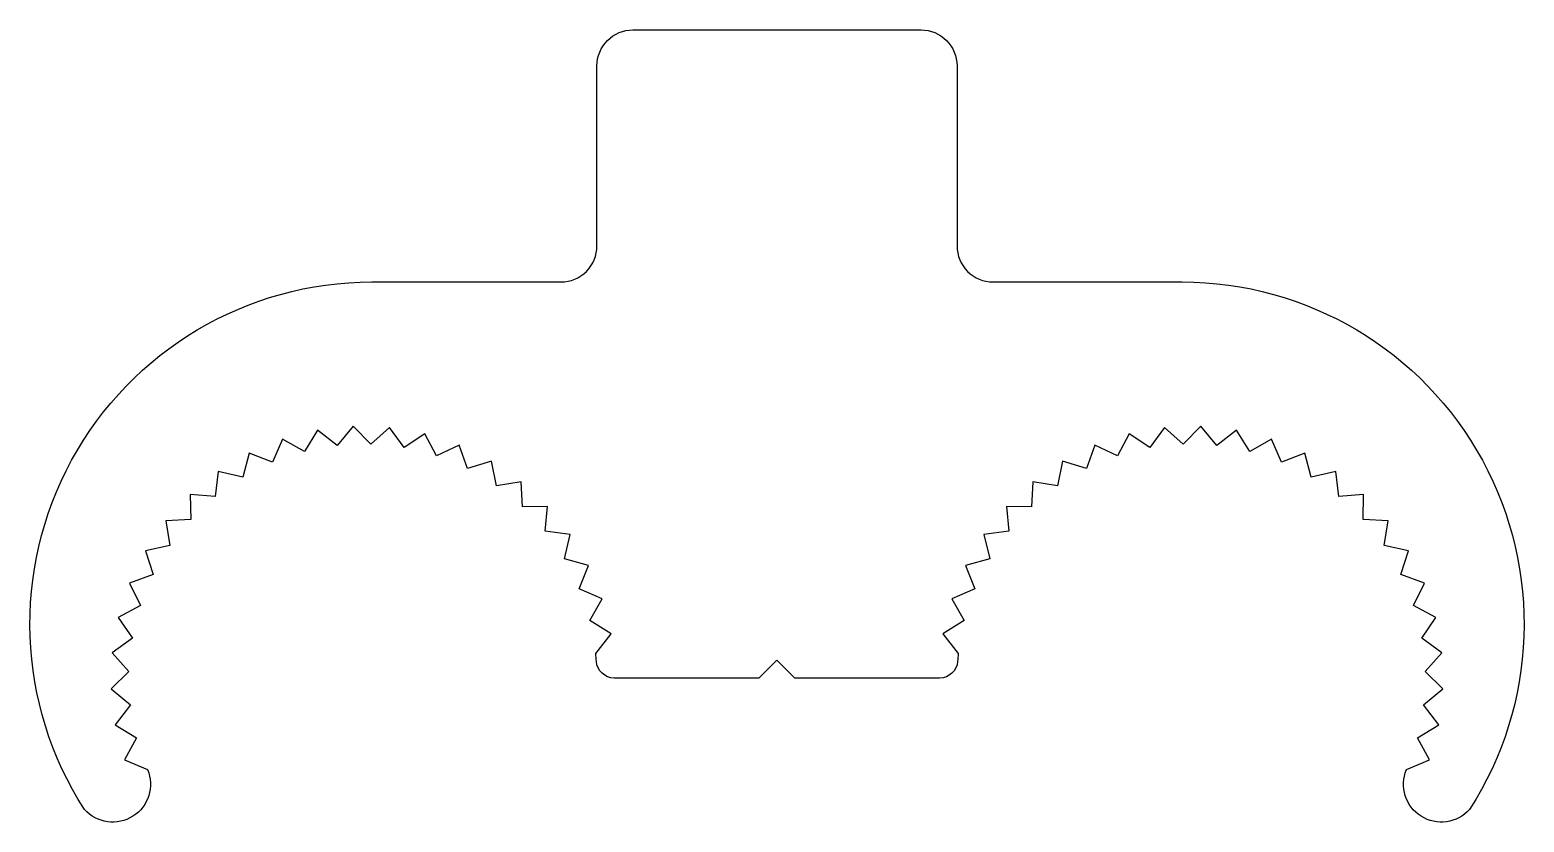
# Model space of a CAD drawing. Extents: x 154.3 to 195.8, y 216.3 to 238.3.
import ezdxf

# ---------------------------------------------------------------- set-up
doc = ezdxf.new("R2010")
doc.units = 0
doc.layers.add('ANA', color=220, linetype='CONTINUOUS')

msp = doc.modelspace()

# ---------------------------------------------------------------- linework, layer by layer
at = {"layer": 'ANA', "color": 7}
msp.add_lwpolyline([(188.189, 226.591), (187.824, 227.183), (187.273, 226.759), (186.828, 227.293), (186.344, 226.794), (185.827, 227.259), (185.418, 226.697), (184.84, 227.083), (184.516, 226.468), (183.889, 226.768), (183.656, 226.113), (182.993, 226.32), (182.856, 225.638), (182.17, 225.749), (182.131, 225.055), (181.436, 225.066), (181.498, 224.373), (180.808, 224.285), (180.968, 223.609), (180.298, 223.423), (180.552, 222.776), (179.916, 222.497), (180.26, 221.893), (179.67, 221.525), (180.097, 220.977, 0.008286), (180.078, 220.762, -0.393426), (179.579, 220.298), (175.561, 220.298), (175.061, 220.798), (174.561, 220.298), (170.543, 220.298, -0.393426), (170.045, 220.762, 0.008286), (170.026, 220.977), (170.453, 221.525), (169.863, 221.893), (170.207, 222.497), (169.57, 222.776), (169.825, 223.423), (169.155, 223.609), (169.314, 224.285), (168.625, 224.373), (168.686, 225.066), (167.991, 225.055), (167.953, 225.749), (167.267, 225.638), (167.13, 226.32), (166.466, 226.113), (166.233, 226.768), (165.606, 226.468), (165.282, 227.083), (164.704, 226.697), (164.296, 227.259), (163.779, 226.794), (163.294, 227.293), (162.849, 226.759), (162.298, 227.183), (161.934, 226.591), (161.328, 226.932), (161.052, 226.294), (160.404, 226.545), (160.222, 225.874), (159.544, 226.03), (159.46, 225.341), (158.767, 225.398), (158.782, 224.703), (158.088, 224.661), (158.202, 223.976), (157.521, 223.835), (157.731, 223.173), (157.078, 222.937), (157.381, 222.311), (156.767, 221.984), (157.157, 221.408), (156.596, 220.997), (157.064, 220.482), (156.568, 219.995), (157.104, 219.553), (156.683, 219), (157.276, 218.638), (156.938, 218.031), (157.578, 217.758, -0.849108), (155.827, 216.65, -0.593829), (163.811, 231.298), (169.061, 231.298, 0.414214), (170.061, 232.298), (170.061, 237.298, -0.414214), (171.061, 238.298), (175.061, 238.298), (179.061, 238.298, -0.414214), (180.061, 237.298), (180.061, 232.298, 0.414214), (181.061, 231.298), (186.311, 231.298, -0.593829), (194.296, 216.65, -0.849108), (192.545, 217.758), (193.184, 218.031), (192.846, 218.638), (193.44, 219), (193.019, 219.553), (193.555, 219.995), (193.059, 220.482), (193.526, 220.997), (192.966, 221.408), (193.355, 221.984), (192.742, 222.311), (193.045, 222.937), (192.391, 223.173), (192.602, 223.835), (191.921, 223.976), (192.035, 224.661), (191.341, 224.703), (191.355, 225.398), (190.663, 225.341), (190.578, 226.03), (189.901, 225.874), (189.718, 226.545), (189.07, 226.294), (188.794, 226.932)], format="xyb", close=True, dxfattribs=at)

doc.saveas('drawing.dxf')
